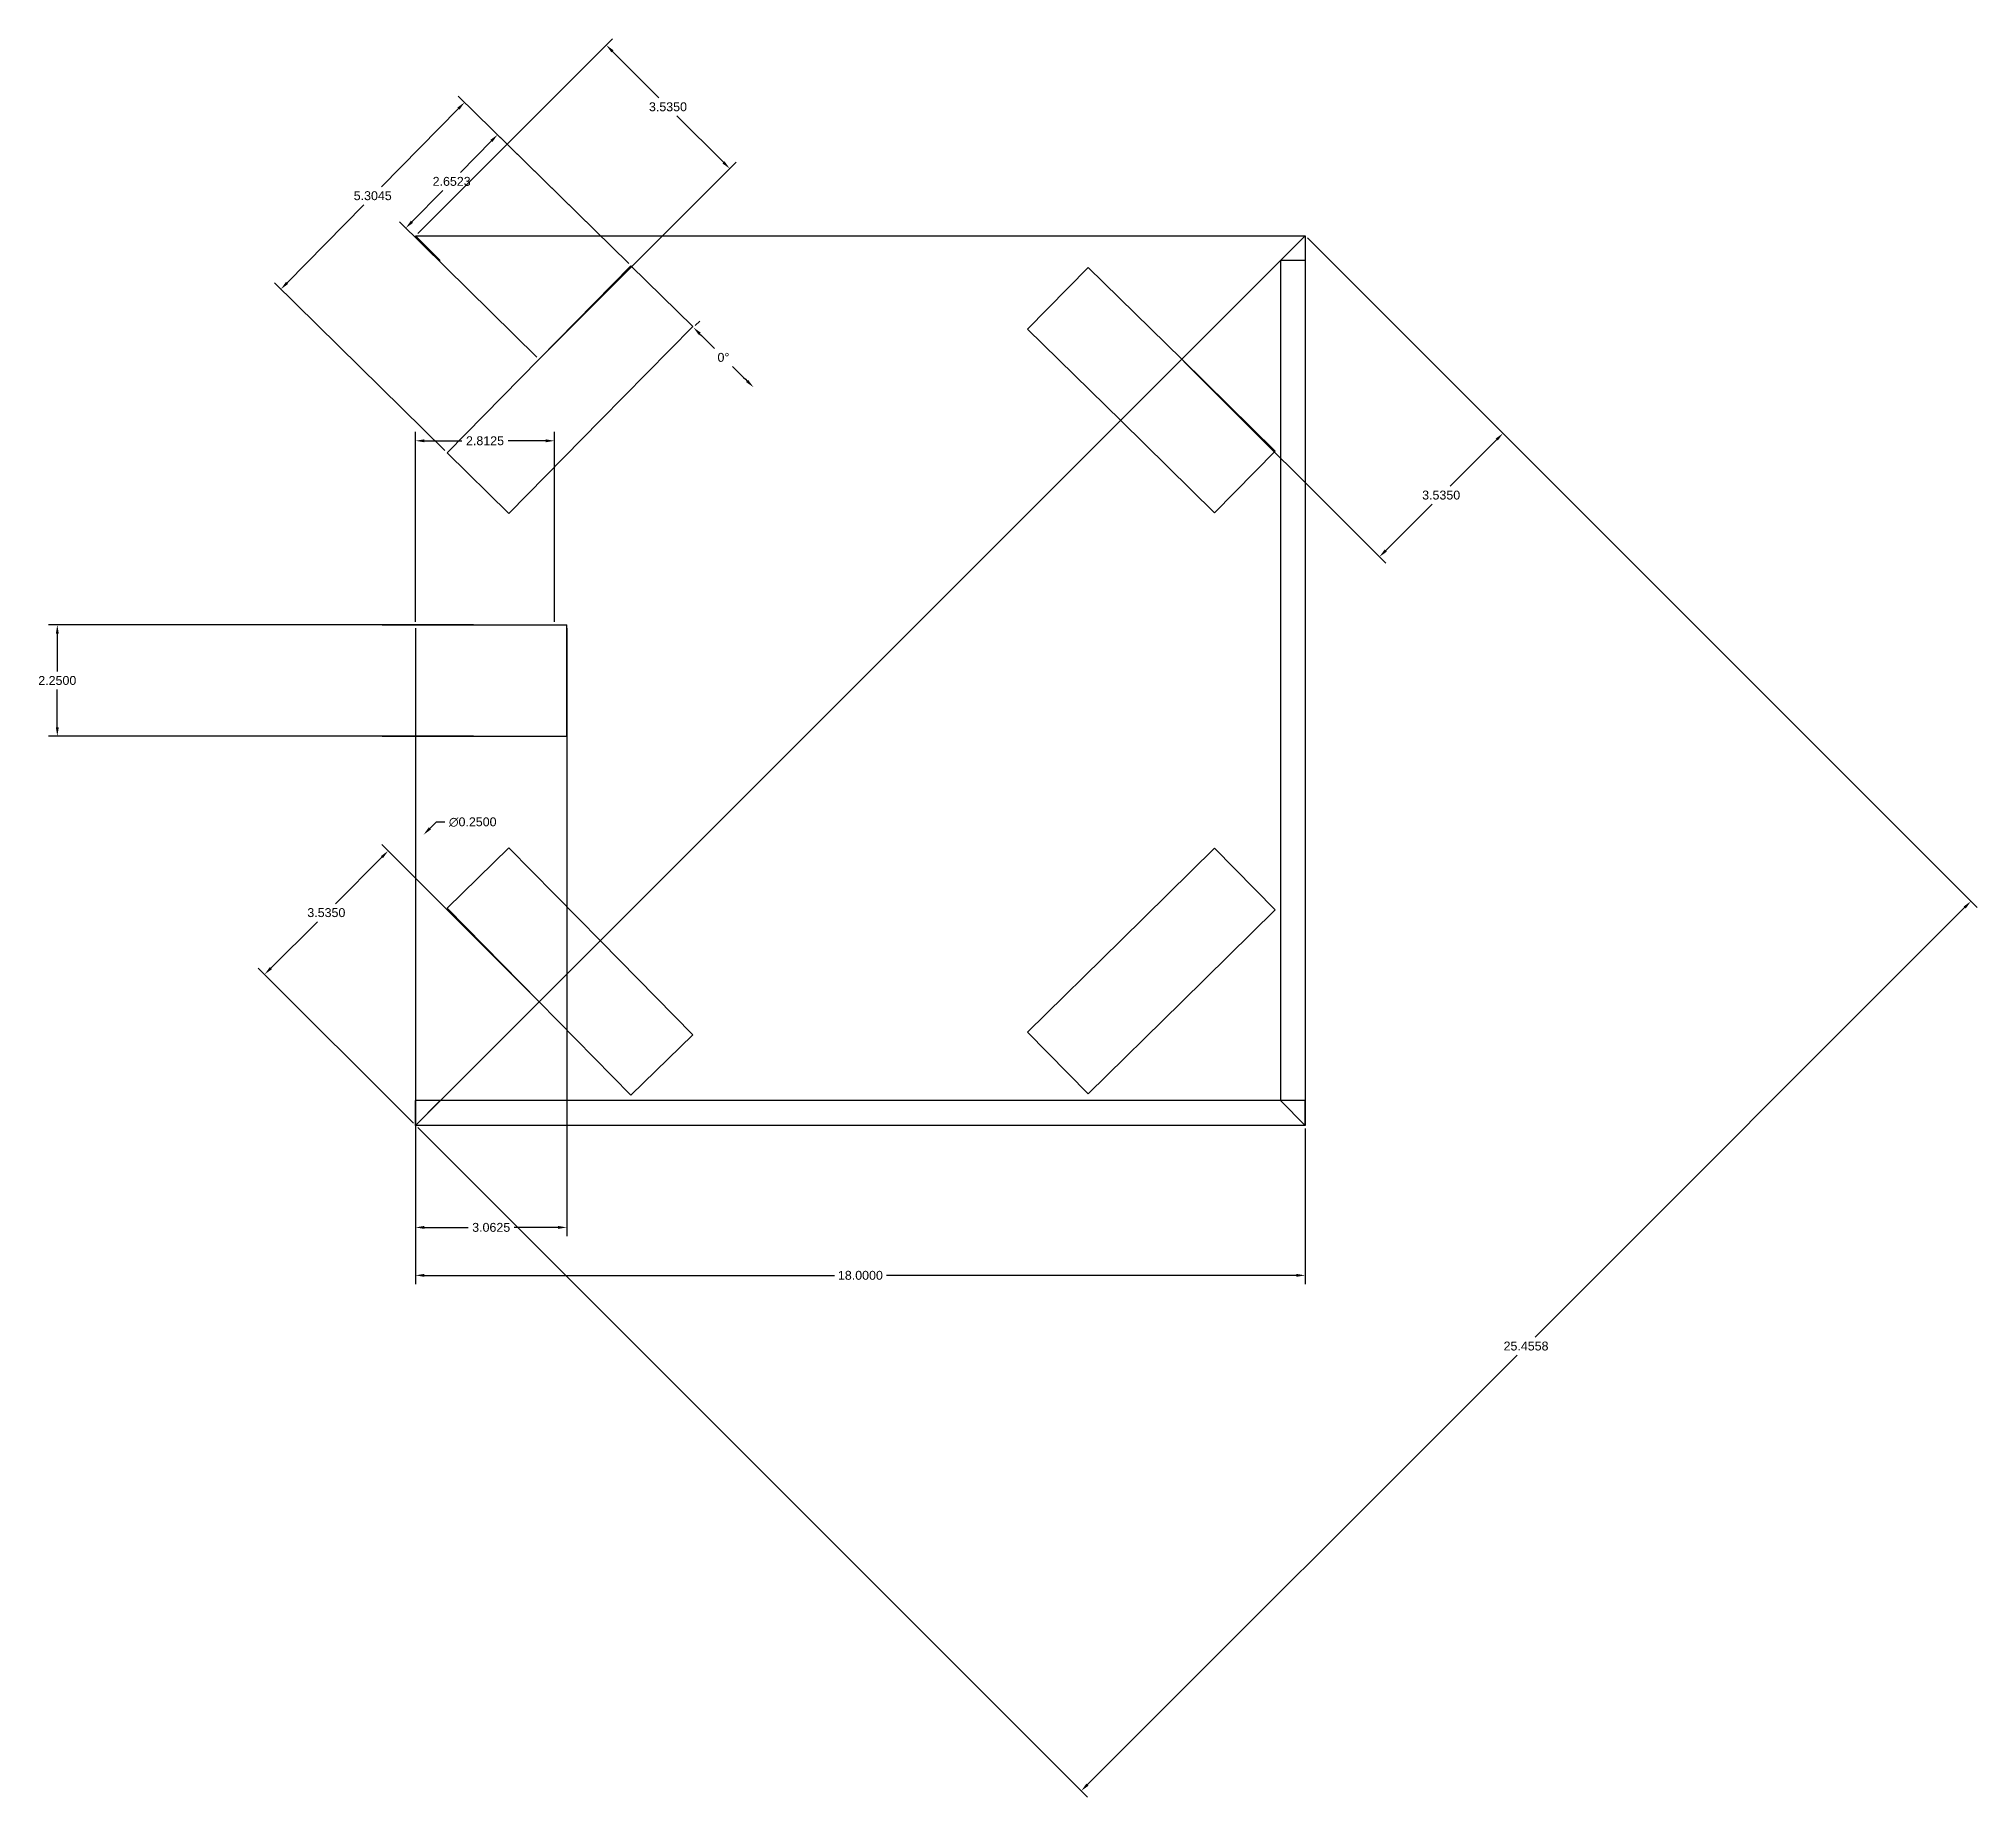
# Model space of a CAD drawing. Header units: inches. Extents: x -6.6 to 32.6, y -12.6 to 23.
import ezdxf

# ---------------------------------------------------------------- set-up
doc = ezdxf.new("R2010")
doc.units = ezdxf.units.IN
doc.header["$MEASUREMENT"] = 0
doc.styles.get("Standard").update_dxf_attribs({"font": 'arial.ttf'})
doc.dimstyles.get("Standard").update_dxf_attribs({"dimtxt": 0.18, "dimasz": 0.18, "dimexe": 0.18, "dimexo": 0.0625, "dimgap": 0.09, "dimtad": 0, "dimtih": 1, "dimtoh": 1, "dimdec": 4, "dimzin": 0, "dimdsep": 46, "dimtxsty": 'Standard', "dimcen": 0.09, "dimadec": 0, "dimazin": 0, "dimtfac": 1, "dimtdec": 4, "dimtofl": 0, "dimtmove": 0, "dimatfit": 3, "dimfxl": 1, "dimtolj": 1, "dimtzin": 0, "dimarcsym": 0})

# ---------------------------------------------------------------- blocks, each defined once
blk = doc.blocks.new('*D1')
at = {"color": 0, "lineweight": -2, "transparency": 16777216}
blk.add_line((6.658, 17.181), (6.749, 17.271), dxfattribs=at)
for start, end in [(224.98904, 225.07661), (225.18396, 225.27148)]:
    blk.add_arc((201.418, 211.612), 275.252, start, end, dxfattribs=at)
at = {"color": 0, "transparency": 16777216}
for points in [[(6.727, 16.995), (6.77, 17.038), (6.621, 17.144)], [(7.731, 16.081), (7.689, 16.038), (7.838, 15.933)]]:
    blk.add_solid(points, dxfattribs=at)
at = {"layer": 'Defpoints', "color": 0, "transparency": 16777216}
for p in [(6.614, 17.137, 0.25), (7.026, 16.739), (7.838, 15.933, 0.25), (4.737, 15.263, 0.25), (4.107, 12.162, 0.25)]:
    blk.add_point(p, dxfattribs=at)
at = {"color": 0, "transparency": 16777216, "insert": (7.229, 16.537), "char_height": 0.18, "attachment_point": 5}
blk.add_mtext('\\A1;0°', dxfattribs=at)
blk = doc.blocks.new('*D2')
at = {"color": 0, "lineweight": -2, "transparency": 16777216}
for p, q in [((2.534, 20.916), (1.909, 20.28)), ((5.314, 18.436), (2.532, 21.17)), ((0.927, 19.281), (1.552, 19.916)), ((3.455, 16.544), (0.673, 19.279))]:
    blk.add_line(p, q, dxfattribs=at)
at = {"color": 0, "transparency": 16777216}
for points in [[(2.513, 20.937), (2.555, 20.895), (2.66, 21.044)], [(0.906, 19.302), (0.949, 19.26), (0.801, 19.153)]]:
    blk.add_solid(points, dxfattribs=at)
at = {"layer": 'Defpoints', "color": 0, "transparency": 16777216}
for p in [(0.801, 19.153), (5.359, 18.392, 0.25), (3.5, 16.5, 0.25)]:
    blk.add_point(p, dxfattribs=at)
at = {"color": 0, "transparency": 16777216, "insert": (1.731, 20.098), "char_height": 0.18, "attachment_point": 5}
blk.add_mtext('\\A1;2.6523', dxfattribs=at)
blk = doc.blocks.new('*D3')
at = {"color": 0, "lineweight": -2, "transparency": 16777216}
for p, q in [((1.867, 21.571), (0.313, 19.99)), ((5.314, 18.436), (1.865, 21.826)), ((-1.599, 18.045), (-0.044, 19.626)), ((1.596, 14.653), (-1.853, 18.043))]:
    blk.add_line(p, q, dxfattribs=at)
at = {"color": 0, "transparency": 16777216}
for points in [[(1.846, 21.592), (1.889, 21.55), (1.994, 21.699)], [(-1.62, 18.066), (-1.577, 18.024), (-1.725, 17.916)]]:
    blk.add_solid(points, dxfattribs=at)
at = {"layer": 'Defpoints', "color": 0, "transparency": 16777216}
for p in [(5.359, 18.392, 0.25), (-1.725, 17.916), (1.64, 14.609, 0.25)]:
    blk.add_point(p, dxfattribs=at)
at = {"color": 0, "transparency": 16777216, "insert": (0.134, 19.808), "char_height": 0.18, "attachment_point": 5}
blk.add_mtext('\\A1;5.3045', dxfattribs=at)
blk = doc.blocks.new('*D4')
at = {"color": 0, "lineweight": -2, "transparency": 16777216}
for p, q in [((1.044, 19.044), (4.984, 22.984)), ((4.984, 22.73), (5.925, 21.789)), ((7.229, 20.485), (6.289, 21.425)), ((3.544, 16.545), (7.484, 20.485))]:
    blk.add_line(p, q, dxfattribs=at)
at = {"color": 0, "transparency": 16777216}
for points in [[(5.006, 22.751), (4.963, 22.709), (4.857, 22.857)], [(7.251, 20.506), (7.208, 20.463), (7.357, 20.357)]]:
    blk.add_solid(points, dxfattribs=at)
at = {"layer": 'Defpoints', "color": 0, "transparency": 16777216}
for p in [(4.857, 22.857), (1, 19, 0.25), (3.5, 16.5, 0.25)]:
    blk.add_point(p, dxfattribs=at)
at = {"color": 0, "transparency": 16777216, "insert": (6.107, 21.607), "char_height": 0.18, "attachment_point": 5}
blk.add_mtext('\\A1;3.5350', dxfattribs=at)
blk = doc.blocks.new('*D5')
at = {"color": 0, "lineweight": -2, "transparency": 16777216}
for p, q in [((19.044, 18.956), (23.126, 14.874)), ((16.545, 16.456), (20.627, 12.374)), ((22.872, 14.874), (21.931, 13.933)), ((20.627, 12.629), (21.567, 13.569))]:
    blk.add_line(p, q, dxfattribs=at)
at = {"color": 0, "transparency": 16777216}
for points in [[(22.851, 14.895), (22.893, 14.853), (22.999, 15.001)], [(20.605, 12.65), (20.648, 12.607), (20.499, 12.501)]]:
    blk.add_solid(points, dxfattribs=at)
at = {"layer": 'Defpoints', "color": 0, "transparency": 16777216}
for p in [(19, 19, 0.25), (16.5, 16.5, 0.25), (22.999, 15.001)]:
    blk.add_point(p, dxfattribs=at)
at = {"color": 0, "transparency": 16777216, "insert": (21.749, 13.751), "char_height": 0.18, "attachment_point": 5}
blk.add_mtext('\\A1;3.5350', dxfattribs=at)
blk = doc.blocks.new('*D6')
at = {"color": 0, "lineweight": -2, "transparency": 16777216}
for p, q in [((3.455, 3.544), (0.319, 6.68)), ((0.319, 6.426), (-0.622, 5.485)), ((-1.926, 4.181), (-0.986, 5.121)), ((0.956, 1.044), (-2.181, 4.181))]:
    blk.add_line(p, q, dxfattribs=at)
at = {"color": 0, "transparency": 16777216}
for points in [[(0.298, 6.447), (0.34, 6.405), (0.446, 6.553)], [(-1.947, 4.202), (-1.905, 4.16), (-2.054, 4.054)]]:
    blk.add_solid(points, dxfattribs=at)
at = {"layer": 'Defpoints', "color": 0, "transparency": 16777216}
for p in [(-2.054, 4.054), (3.5, 3.5, 0.25), (1, 1, 0.25)]:
    blk.add_point(p, dxfattribs=at)
at = {"color": 0, "transparency": 16777216, "insert": (-0.804, 5.303), "char_height": 0.18, "attachment_point": 5}
blk.add_mtext('\\A1;3.5350', dxfattribs=at)
blk = doc.blocks.new('*D7')
at = {"color": 0, "lineweight": -2, "transparency": 16777216}
for p, q in [((1, 0.938), (1, -2.215)), ((19, 0.938), (19, -2.215)), ((1.18, -2.035), (9.475, -2.035)), ((18.82, -2.035), (10.525, -2.035))]:
    blk.add_line(p, q, dxfattribs=at)
at = {"color": 0, "transparency": 16777216}
for points in [[(1.18, -2.005), (1.18, -2.065), (1, -2.035)], [(18.82, -2.005), (18.82, -2.065), (19, -2.035)]]:
    blk.add_solid(points, dxfattribs=at)
at = {"layer": 'Defpoints', "color": 0, "transparency": 16777216}
for p in [(1, 1, 0.25), (19, 1, 0.25), (19, -2.035)]:
    blk.add_point(p, dxfattribs=at)
at = {"color": 0, "transparency": 16777216, "insert": (10, -2.035), "char_height": 0.18, "attachment_point": 5}
blk.add_mtext('\\A1;18.0000', dxfattribs=at)
blk = doc.blocks.new('*D8')
at = {"color": 0, "lineweight": -2, "transparency": 16777216}
for p, q in [((19.044, 18.956), (32.594, 5.406)), ((32.339, 5.406), (23.648, -3.284)), ((1.044, 0.956), (14.594, -12.594)), ((14.594, -12.339), (23.284, -3.648))]:
    blk.add_line(p, q, dxfattribs=at)
at = {"color": 0, "transparency": 16777216}
for points in [[(32.318, 5.428), (32.36, 5.385), (32.466, 5.534)], [(14.572, -12.318), (14.615, -12.36), (14.466, -12.466)]]:
    blk.add_solid(points, dxfattribs=at)
at = {"layer": 'Defpoints', "color": 0, "transparency": 16777216}
for p in [(19, 19, 0.25), (32.466, 5.534), (1, 1, 0.25)]:
    blk.add_point(p, dxfattribs=at)
at = {"color": 0, "transparency": 16777216, "insert": (23.466, -3.466), "char_height": 0.18, "attachment_point": 5}
blk.add_mtext('\\A1;25.4558', dxfattribs=at)
blk = doc.blocks.new('*D15')
at = {"color": 0, "lineweight": -2, "transparency": 16777216}
for p, q in [((1.416, 7.135), (1.289, 7.008)), ((1.596, 7.135), (1.416, 7.135))]:
    blk.add_line(p, q, dxfattribs=at)
at = {"color": 0, "transparency": 16777216}
blk.add_solid([(1.268, 7.029), (1.31, 6.986), (1.162, 6.88)], dxfattribs=at)
at = {"layer": 'Defpoints', "color": 0, "transparency": 16777216}
for p in [(1.162, 6.88, 0.25), (1.338, 7.057, 0.25)]:
    blk.add_point(p, dxfattribs=at)
at = {"color": 0, "transparency": 16777216, "insert": (2.157, 7.135), "char_height": 0.18, "attachment_point": 5}
blk.add_mtext('\\A1;∅0.2500', dxfattribs=at)
blk = doc.blocks.new('*D16')
at = {"color": 0, "lineweight": -2, "transparency": 16777216}
for p, q in [((1, 11.187), (1, 15.03)), ((3.812, 11.187), (3.812, 15.03)), ((1.18, 14.85), (1.94, 14.85)), ((3.632, 14.85), (2.872, 14.85))]:
    blk.add_line(p, q, dxfattribs=at)
at = {"color": 0, "transparency": 16777216}
for points in [[(1.18, 14.88), (1.18, 14.82), (1, 14.85)], [(3.632, 14.88), (3.632, 14.82), (3.812, 14.85)]]:
    blk.add_solid(points, dxfattribs=at)
at = {"layer": 'Defpoints', "color": 0, "transparency": 16777216}
for p in [(1, 14.85), (1, 11.125, 0.25), (3.812, 11.125, 0.25)]:
    blk.add_point(p, dxfattribs=at)
at = {"color": 0, "transparency": 16777216, "insert": (2.406, 14.85), "char_height": 0.18, "attachment_point": 5}
blk.add_mtext('\\A1;2.8125', dxfattribs=at)
blk = doc.blocks.new('*D17')
at = {"color": 0, "lineweight": -2, "transparency": 16777216}
for p, q in [((1, 11.062), (1, -1.245)), ((4.062, 11.062), (4.062, -1.245)), ((1.18, -1.065), (2.067, -1.065)), ((3.882, -1.065), (2.995, -1.065))]:
    blk.add_line(p, q, dxfattribs=at)
at = {"color": 0, "transparency": 16777216}
for points in [[(1.18, -1.035), (1.18, -1.095), (1, -1.065)], [(3.882, -1.035), (3.882, -1.095), (4.062, -1.065)]]:
    blk.add_solid(points, dxfattribs=at)
at = {"layer": 'Defpoints', "color": 0, "transparency": 16777216}
for p in [(1, 11.125, 0.25), (4.062, 11.125, 0.25), (1, -1.065)]:
    blk.add_point(p, dxfattribs=at)
at = {"color": 0, "transparency": 16777216, "insert": (2.531, -1.065), "char_height": 0.18, "attachment_point": 5}
blk.add_mtext('\\A1;3.0625', dxfattribs=at)
blk = doc.blocks.new('*D19')
at = {"color": 0, "lineweight": -2, "transparency": 16777216}
for p, q in [((1.189, 11.125), (-6.427, 11.125)), ((-6.247, 10.945), (-6.247, 10.182)), ((-6.247, 9.055), (-6.247, 9.818)), ((1.189, 8.875), (-6.427, 8.875))]:
    blk.add_line(p, q, dxfattribs=at)
at = {"color": 0, "transparency": 16777216}
for points in [[(-6.277, 10.945), (-6.217, 10.945), (-6.247, 11.125)], [(-6.277, 9.055), (-6.217, 9.055), (-6.247, 8.875)]]:
    blk.add_solid(points, dxfattribs=at)
at = {"layer": 'Defpoints', "color": 0, "transparency": 16777216}
for p in [(1.252, 11.125, 3.507), (-6.247, 8.875), (1.252, 8.875, 3.507)]:
    blk.add_point(p, dxfattribs=at)
at = {"color": 0, "transparency": 16777216, "insert": (-6.247, 10), "char_height": 0.18, "attachment_point": 5}
blk.add_mtext('\\A1;2.2500', dxfattribs=at)

msp = doc.modelspace()

# ---------------------------------------------------------------- linework, layer by layer
for p, q in [((1, 19), (19, 19)), ((1, 1, 0.25), (19, 19, 0.25)), ((1.5, 18.5, 0.25), (1, 19, 0.25)), ((18.5, 18.5, 0.25), (19, 19, 0.25)), ((19, 19), (19, 1)), ((19, 18.5, 0.25), (18.5, 18.5, 0.25)), ((18.5, 18.5, 0.25), (18.5, 1.5, 0.25)), ((3.49962, 16.50038, 0.25), (5.35876, 18.39195, 0.25)), ((5.35876, 18.39195, 0.25), (6.60685, 17.16525, 0.25)), ((14.60881, 18.35952, 0.25), (13.38212, 17.11143, 0.25)), ((16.50038, 16.50038, 0.25), (14.60881, 18.35952, 0.25)), ((4.74771, 15.27369, 0.25), (6.60685, 17.16525, 0.25)), ((15.27369, 15.25229, 0.25), (13.38212, 17.11143, 0.25)), ((3.49962, 16.50038, 0.25), (1.64048, 14.60881, 0.25)), ((16.50038, 16.50038, 0.25), (18.39195, 14.64124, 0.25)), ((4.74771, 15.27369, 0.25), (2.88857, 13.38212, 0.25)), ((15.27369, 15.25229, 0.25), (17.16525, 13.39315, 0.25)), ((1.64048, 14.60881, 0.25), (2.88857, 13.38212, 0.25)), ((18.39195, 14.64124, 0.25), (17.16525, 13.39315, 0.25)), ((1, 11.125, 0.25), (3.8125, 11.125, 0.25)), ((1.5, 11.125, 0.25), (1, 11.125, 0.25)), ((3.8125, 11.125, 0.25), (4.0625, 11.125, 0.25)), ((4.0625, 8.875, 0.25), (4.0625, 11.125, 0.25)), ((1, 8.875, 0.25), (3.8125, 8.875, 0.25)), ((1, 8.875, 0.25), (1, 8.875, 3.25)), ((1, 8.875, 3.25), (4.0625, 8.875, 0.25)), ((3.8125, 8.875, 0.25), (4.0625, 8.875, 0.25)), ((1.64048, 5.39119, 0.25), (2.88857, 6.61788, 0.25)), ((4.74771, 4.72631, 0.25), (2.88857, 6.61788, 0.25)), ((15.27369, 4.74771, 0.25), (17.16525, 6.60685, 0.25)), ((18.39195, 5.35876, 0.25), (17.16525, 6.60685, 0.25)), ((3.49962, 3.49962, 0.25), (1.64048, 5.39119, 0.25)), ((16.50038, 3.49962, 0.25), (18.39195, 5.35876, 0.25)), ((4.74771, 4.72631, 0.25), (6.60685, 2.83475, 0.25)), ((15.27369, 4.74771, 0.25), (13.38212, 2.88857, 0.25)), ((3.49962, 3.49962, 0.25), (5.35876, 1.60805, 0.25)), ((16.50038, 3.49962, 0.25), (14.60881, 1.64048, 0.25)), ((5.35876, 1.60805, 0.25), (6.60685, 2.83475, 0.25)), ((14.60881, 1.64048, 0.25), (13.38212, 2.88857, 0.25)), ((1, 1, 0.25), (1, 1.5, 0.25)), ((19, 1.5, 0.25), (1, 1.5, 0.25)), ((1.5, 1.5, 0.25), (1, 1, 0.25)), ((18.5, 1.5, 0.25), (19, 1, 0.25)), ((19, 1, 0.25), (19, 1.5, 0.25)), ((19, 1), (1, 1)), ((19, 1, 0.25), (1, 1, 0.25))]:
    msp.add_line(p, q)
at = {"extrusion": (-2.95997e-16, -1, 2.89956e-16)}
msp.add_line((1, 11.125, 3.25), (1.25192, 11.125, 3.50717), dxfattribs=at)
at = {"extrusion": (-6.93889e-18, -1, -5.92119e-16)}
msp.add_line((1, 11.125, 3.25), (1.5, 11.125, 3.25), dxfattribs=at)
at = {"extrusion": (-0.714359, 2.51201e-15, 0.69978)}
msp.add_line((1, 8.875, 3.25), (1.25192, 8.875, 3.50717), dxfattribs=at)
at = {"extrusion": (1.77598e-15, 1, -1.73973e-15)}
msp.add_line((1.5, 8.875, 3.25), (1, 8.875, 3.25), dxfattribs=at)
at = {"extrusion": (-2.95997e-16, -1, 2.89956e-16)}
msp.add_circle((1.25, 3.25, -11.125), 0.9252, dxfattribs=at)
at = {"extrusion": (1.77598e-15, 1, -1.73973e-15)}
for radius in [0.9252, 0.3937]:
    msp.add_circle((-1.25, 3.25, 8.875), radius, dxfattribs=at)

# ---------------------------------------------------------------- dimensions: what is measured, and where the dimension line sits
for p1, p2, distance, picture, middle in [((3.49962, 16.50038, 0.25), (1, 19, 0.25), -5.45465, '*D4', (6.10683, 21.60721)), ((5.35876, 18.39195, 0.25), (1.64048, 14.60881, 0.25), -4.71853, '*D3', (0.1344, 19.80791)), ((5.35876, 18.39195, 0.25), (3.49962, 16.50038, 0.25), -3.78374, '*D2', (1.73065, 20.09844)), ((1, 1, 0.25), (19, 19, 0.25), -19.04434, '*D8', (23.46638, -3.46638)), ((16.50038, 16.50038, 0.25), (19, 19, 0.25), -5.65544, '*D5', (21.74919, 13.75119)), ((3.49962, 3.49962, 0.25), (1, 1, 0.25), -4.31831, '*D6', (-0.8037, 5.30332))]:
    dim = msp.add_aligned_dim(p1=p1, p2=p2, distance=distance, dimstyle='Standard')
    dim.commit()
    dim.dimension.update_dxf_attribs({"geometry": picture, "text_midpoint": middle})
dim = msp.add_angular_dim_2l(base=(7.02604, 16.7394), line1=((4.10748, 12.16174, 0.25), (7.83805, 15.93276, 0.25)), line2=((4.73706, 15.26294, 0.25), (6.61407, 17.13678, 0.25)), dimstyle='Standard')
dim.commit()
dim.dimension.update_dxf_attribs({"geometry": '*D1', "text_midpoint": (7.22873, 16.53743)})
for base, p1, p2, picture, middle in [((1, 14.85023), (3.8125, 11.125, 0.25), (1, 11.125, 0.25), '*D16', (2.40625, 14.85023)), ((1, -1.0651), (4.0625, 11.125, 0.25), (1, 11.125, 0.25), '*D17', (2.53125, -1.0651)), ((19, -2.03503), (1, 1, 0.25), (19, 1, 0.25), '*D7', (10, -2.03503))]:
    dim = msp.add_linear_dim(base=base, p1=p1, p2=p2, dimstyle='Standard')
    dim.commit()
    dim.dimension.update_dxf_attribs({"geometry": picture, "text_midpoint": middle})
dim = msp.add_linear_dim(base=(-6.24691, 8.875), p1=(1.25192, 11.125, 3.50717), p2=(1.25192, 8.875, 3.50717), angle=90, dimstyle='Standard')
dim.commit()
dim.dimension.update_dxf_attribs({"geometry": '*D19', "text_midpoint": (-6.24691, 10)})
dim = msp.add_diameter_dim_2p(p1=(1.33839, 7.05709, 0.25), p2=(1.16161, 6.88031, 0.25), dimstyle='Standard')
dim.commit()
dim.dimension.update_dxf_attribs({"geometry": '*D15', "text_midpoint": (2.15741, 7.13487), "dimtype": 163})

doc.saveas('drawing.dxf')
